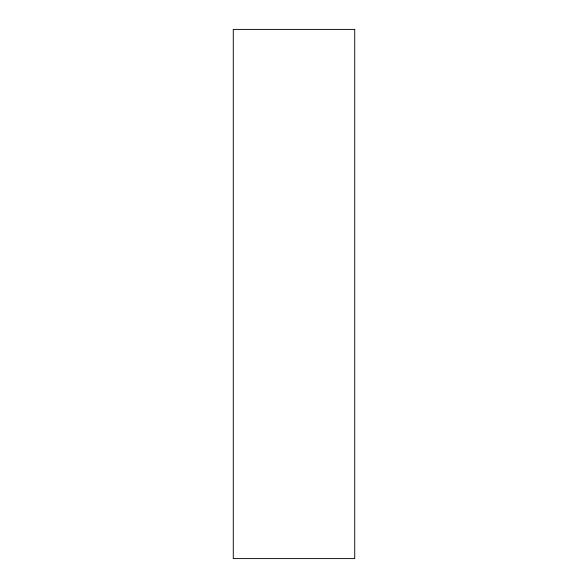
<?xml version="1.0" encoding="UTF-8"?>
<svg xmlns="http://www.w3.org/2000/svg" width="588" height="588" viewBox="0 0 588 588"><rect width="100%" height="100%" fill="white"/><g stroke="black" fill="none" stroke-linecap="round" stroke-linejoin="round"><path stroke-width="0.88" d="M354.726 29.4L233.274 29.4L233.274 558.6L354.726 558.6L354.726 29.4"/></g></svg>
